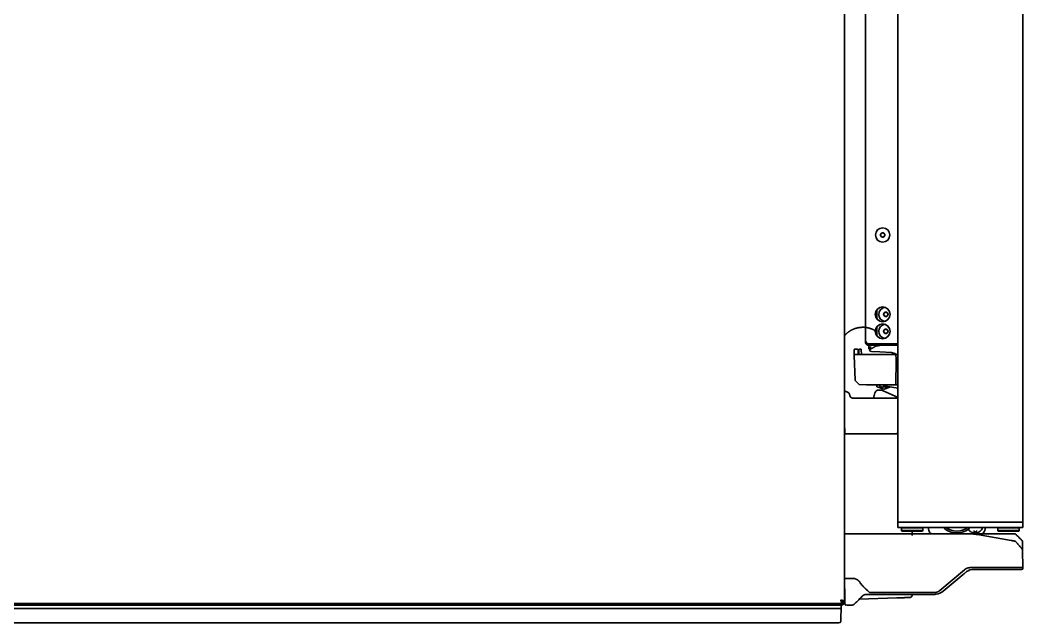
# Model space of a CAD drawing. Header units: inches. Extents: x 786 to 5755, y 618 to 5453.
# Drawn here: x 5124 to 5686, y 2755 to 3093 of the extents above; entities that cross this region are included whole.
import ezdxf

# ---------------------------------------------------------------- set-up
doc = ezdxf.new("R2010")
doc.units = ezdxf.units.IN
doc.layers.add('1', color=7, linetype='Continuous', true_color=0xffffff)
doc.layers.add('4', color=7, linetype='Continuous', true_color=0xffffff)

msp = doc.modelspace()

# ---------------------------------------------------------------- linework, layer by layer
at = {"layer": '1', "color": 7, "linetype": 'Continuous', "lineweight": 35}
for p, q in [((5615.76, 2811.65), (5615.76, 3926.16)), ((5685.76, 2811.65), (5685.76, 3926.16)), ((5585.76, 2767.25), (5585.76, 3912.86)), ((5597.56, 3221.73), (5597.56, 2913.65)), ((5603.97, 2930.78), (5603.97, 2925.53)), ((5603.97, 2921.28), (5603.97, 2916.03)), ((5597.59, 2913.3), (5597.56, 2912.74)), ((5597.78, 2912.73), (5597.56, 2912.74)), ((5599.36, 2911.65), (5599.36, 2910.85)), ((5601.4, 2911.65), (5599.54, 2911.65)), ((5601.65, 2911.65), (5601.4, 2911.65)), ((5601.65, 2911.65), (5615.76, 2911.65)), ((5593.92, 2907.66), (5593.89, 2905.84)), ((5593.93, 2908.1), (5593.92, 2907.66)), ((5595.01, 2908.6), (5594.43, 2908.6)), ((5595.25, 2907.89), (5595.21, 2908.41)), ((5595.41, 2906.06), (5595.25, 2907.89)), ((5595.45, 2905.6), (5595.41, 2906.06)), ((5599.36, 2910.85), (5600.27, 2910.85)), ((5599.47, 2910.85), (5599.47, 2908.85)), ((5599.53, 2909.85), (5600.81, 2909.85)), ((5599.91, 2908.9), (5599.91, 2908.29)), ((5600.27, 2910.85), (5615.76, 2910.85)), ((5600.86, 2907.3), (5605.6, 2907.05)), ((5605.6, 2907.05), (5612.09, 2906.71)), ((5609.39, 2910.85), (5605.64, 2910.65)), ((5593.89, 2905.84), (5593.89, 2905.6)), ((5598.26, 2905.6), (5598.26, 2905.63)), ((5603.26, 2905.63), (5603.26, 2905.6)), ((5614.56, 2905.9), (5615.82, 2905.08)), ((5603.99, 2887.74), (5603.99, 2888.6)), ((5604.15, 2887.5), (5607.3, 2886.35)), ((5608.14, 2888.6), (5608.14, 2888.59)), ((5608.67, 2886.35), (5611.61, 2887.43)), ((5608.78, 2887.82), (5615.82, 2886.83)), ((5615.76, 2811.65), (5615.76, 2808.65)), ((5617.76, 2811.65), (5615.76, 2811.65)), ((5615.76, 2811.65), (5617.76, 2811.65)), ((5683.76, 2811.65), (5617.76, 2811.65)), ((5617.76, 2811.65), (5683.76, 2811.65)), ((5685.76, 2811.65), (5683.76, 2811.65)), ((5683.76, 2811.65), (5685.76, 2811.65)), ((5685.76, 2808.65), (5685.76, 2811.65)), ((5590, 2805.15), (5585.82, 2805.15)), ((5602.39, 2805.15), (5590, 2805.15)), ((5639.24, 2805.15), (5602.39, 2805.15)), ((5615.76, 2808.65), (5617.76, 2808.65)), ((5683.76, 2808.65), (5617.76, 2808.65)), ((5617.76, 2808.4), (5618.01, 2808.65)), ((5617.76, 2806.9), (5617.76, 2808.4)), ((5617.76, 2808.4), (5629.76, 2808.4)), ((5618.01, 2806.65), (5617.76, 2806.9)), ((5617.76, 2806.9), (5623.76, 2806.9)), ((5623.76, 2806.65), (5618.01, 2806.65)), ((5623.76, 2806.9), (5629.76, 2806.9)), ((5629.51, 2806.65), (5623.76, 2806.65)), ((5629.51, 2808.65), (5629.76, 2808.4)), ((5629.76, 2806.9), (5629.51, 2806.65)), ((5629.76, 2808.4), (5629.76, 2806.9)), ((5633.04, 2807.06), (5632.76, 2808.65)), ((5634.15, 2805.15), (5634.14, 2805.72)), ((5648.09, 2805.15), (5639.24, 2805.15)), ((5653.14, 2805.15), (5649.07, 2805.15)), ((5678.56, 2805.15), (5656.28, 2805.15)), ((5656.73, 2806.21), (5656.73, 2806.17)), ((5661.33, 2806.17), (5661.33, 2806.21)), ((5663.03, 2808.25), (5663.03, 2808.05)), ((5663.51, 2805.72), (5663.5, 2805.15)), ((5664.76, 2808.65), (5664.48, 2807.06)), ((5671.76, 2808.4), (5672.01, 2808.65)), ((5671.76, 2806.9), (5671.76, 2808.4)), ((5671.76, 2808.4), (5683.76, 2808.4)), ((5672.01, 2806.65), (5671.76, 2806.9)), ((5671.76, 2806.9), (5677.76, 2806.9)), ((5677.76, 2806.65), (5672.01, 2806.65)), ((5677.76, 2806.9), (5683.76, 2806.9)), ((5683.51, 2806.65), (5677.76, 2806.65)), ((5683.51, 2808.65), (5683.76, 2808.4)), ((5683.76, 2806.9), (5683.51, 2806.65)), ((5683.76, 2808.65), (5685.76, 2808.65)), ((5683.76, 2808.4), (5683.76, 2806.9)), ((5679.26, 2801.37), (5660.41, 2804.69)), ((5685.65, 2795.89), (5685.57, 2800.74)), ((5685.82, 2786.15), (5685.65, 2795.89)), ((5653.07, 2784.98), (5639.17, 2773.32)), ((5641.2, 2773.02), (5652.32, 2782.35)), ((5678.83, 2786.15), (5656.28, 2786.15)), ((5658.2, 2785.15), (5685.07, 2785.15)), ((5685.82, 2786.15), (5678.83, 2786.15)), ((5685.82, 2785.88), (5685.82, 2786.15)), ((5586.05, 2780.15), (5585.82, 2780.15)), ((5587.43, 2780.15), (5586.05, 2780.15)), ((5590.32, 2780.15), (5587.43, 2780.15)), ((5594.86, 2777.29), (5594.65, 2777.65)), ((5585.82, 2772.28), (5585.84, 2772.28)), ((5585.83, 2772.27), (5585.96, 2772.31)), ((5585.93, 2773.97), (5586.07, 2765.88)), ((5635.96, 2772.15), (5600.71, 2772.15)), ((5600.71, 2771.15), (5636.06, 2771.15)), ((5635.09, 2771.15), (5635.16, 2771.15)), ((4604.64, 2766), (5584.53, 2766)), ((5584.02, 2765.15), (5584.02, 2765.95)), ((5584.82, 2767.15), (5584.14, 2767.15)), ((5585.02, 2766.75), (5584.68, 2766.75)), ((5584.68, 2766.75), (5584.84, 2766.75)), ((5584.68, 2765.95), (5584.84, 2765.95)), ((5585.02, 2766.75), (5584.84, 2766.75)), ((5584.84, 2765.95), (5585.02, 2765.95)), ((5585.02, 2766.93), (5585.02, 2767.09)), ((5585.02, 2766.93), (5585.02, 2766.75)), ((5585.02, 2765.95), (5585.02, 2766.75)), ((5585.02, 2766.75), (5585.82, 2766.75)), ((5585.83, 2769.87), (5585.82, 2769.87)), ((5585.82, 2766.93), (5585.82, 2767.09)), ((5585.82, 2766.75), (5585.82, 2766.93)), ((5586.01, 2769.54), (5585.95, 2769.5)), ((5595.81, 2770.13), (5595.95, 2770.27)), ((4604.34, 2765.2), (5584.02, 2765.2)), ((4696.04, 2763.3), (5583.96, 2763.3)), ((5580.02, 2765.15), (5494.02, 2765.15)), ((5584.02, 2765.15), (5580.02, 2765.15)), ((5580.02, 2765.15), (5584.02, 2765.15)), ((5583.71, 2756.11), (5584.02, 2765.15)), ((5587.84, 2765.15), (5589.58, 2765.15)), ((5494.34, 2755.15), (4696.04, 2755.14)), ((5494.34, 2755.15), (5580.02, 2755.15)), ((5580.02, 2755.15), (5582.71, 2755.15))]:
    msp.add_line(p, q, dxfattribs=at)
for centre, radius in [((5607.19, 2972.65), 4), ((5607.19, 2972.65), 1.25), ((5607.19, 2972.65), 1.15), ((5607.19, 2928.15), 4.15), ((5608.97, 2928.15), 1.25), ((5608.97, 2928.15), 1.15), ((5607.19, 2918.65), 4.15), ((5608.97, 2918.65), 1.25), ((5608.97, 2918.65), 1.15)]:
    msp.add_circle(centre, radius, dxfattribs=at)
for centre, radius, start, end in [((5608.97, 2928.15), 4, 97.74, 262.2544), ((5608.97, 2918.65), 4, 97.74, 262.2544), ((5594.43, 2908.1), 0.5, 90, 179), ((5595.01, 2908.4), 0.2, 5, 90), ((5600.91, 2908.29), 1, 180, 267), ((5605.17, 2910.65), 0.2, 90, 185.2159), ((5611.83, 2901.71), 5, 56.8462, 87), ((5607.99, 2890.7), 3.74, 213.5346, 230.6209), ((5608.89, 2888.57), 0.75, 178, 262), ((5635.01, 2807.41), 2, 190, 222.8958), ((5632.08, 2804.69), 2, 1, 42.8958), ((5648.76, 2816.65), 11, 226.6582, 270), ((5648.76, 2816.65), 10, 233.1281, 270), ((5648.76, 2816.65), 11, 270, 313.3463), ((5648.76, 2816.65), 10, 270, 306.8719), ((5659.22, 2810.27), 4.8, 212.2618, 238.4163), ((5659.03, 2809.95), 3.78, 262.3959, 269.9965), ((5659.03, 2809.95), 3.78, 270.0035, 277.6041), ((5658.83, 2810.27), 4.8, 301.5814, 329.6988), ((5662.63, 2808.25), 0.4, 0, 90), ((5662.63, 2808.05), 0.4, 329.6988, 0), ((5665.44, 2804.69), 2, 137.1042, 179), ((5662.51, 2807.41), 2, 317.1042, 350), ((5658.2, 2778.15), 7, 90, 124.4719), ((5685.07, 2785.9), 0.75, 270, 359), ((5584.44, 2773.8), 1.5, 1, 22.1255), ((5636.06, 2779.15), 8, 278.1266, 310), ((5584.02, 2767.75), 0.25, 90, 180), ((5582.47, 2769.15), 2, 312.1755, 324.0342), ((5584.02, 2766.95), 1.8, 270, 353.6845), ((5586.82, 2765.9), 0.75, 181, 270), ((5589.58, 2768.15), 3, 270, 309.6918), ((5582.71, 2756.15), 1, 270, 358)]:
    msp.add_arc(centre, radius, start, end, dxfattribs=at)
at = {"layer": '1', "color": 7, "linetype": 'Continuous', "lineweight": 35, "extrusion": (0, 0, -1)}
for centre, major_axis, ratio, start_param, end_param in [((5599.54, 2913.65), (0, 2), 0.990268, 3.141593, 4.712389), ((5607.98, 2890.72), (-3.62, -0.87), 0.997235, 5.247399, 5.62012), ((5607.73, 2890.75), (-0.81, -3.6), 0.902278, 6.178468, 6.295334), ((5607.43, 2890.75), (-0.38, -3.67), 0.420739, 6.027806, 6.144672), ((5607.99, 2888.23), (0, -2), 0.999828, 5.934175, 6.632196), ((5607.69, 2890.72), (-0.27, -3.72), 0.017407, 5.611261, 5.983982), ((5608.28, 2890.72), (-0.27, 3.72), 0.017407, 3.440796, 3.813517), ((5608.54, 2890.75), (-0.38, 3.67), 0.420739, 3.280106, 3.396972), ((5608.25, 2890.75), (-0.81, 3.6), 0.902278, 3.129444, 3.24631), ((5607.99, 2890.72), (-3.62, 0.87), 0.997235, 3.879272, 4.177379), ((5598.07, 2768.15), (2.13, 2.11), 0.999844, 4.708305, 4.71975)]:
    msp.add_ellipse(centre, major_axis=major_axis, ratio=ratio, start_param=start_param, end_param=end_param, dxfattribs=at)
at = {"layer": '1', "color": 7, "linetype": 'Continuous', "lineweight": 35}
msp.add_rational_spline([(5603.05, 2919), (5601.76, 2919.75), (5600.41, 2920.31), (5599.02, 2920.67), (5597.57, 2920.82), (5594.24, 2921.18), (5590.97, 2920.47), (5588.14, 2918.79), (5585.98, 2916.42), (5585.94, 2916.38), (5585.89, 2916.34), (5585.84, 2916.31), (5585.78, 2916.28)], [1, 1, 1, 1, 1, 0.965343877151, 0.968694302166, 1.01005127505, 1.08941479579, 1.07286731984, 1.06368160608, 1.06185765452, 1.06739546515], degree=4, knots=[-0.441978, -0.441978, -0.441978, -0.441978, -0.441978, 0, 0, 0, 0, 0.982252, 0.982252, 0.982252, 0.982252, 1, 1, 1, 1, 1], dxfattribs=at)
for points, degree in [([(5597.56, 2912.74), (5597.56, 2912.67), (5597.56, 2912.61), (5597.57, 2912.54)], 3), ([(5600.23, 2908.56), (5603.69, 2910.48)], 1), ([(5649.07, 2805.15), (5648.58, 2805.15), (5648.09, 2805.15)], 2), ([(5655.2, 2805.15), (5654.51, 2805.15), (5653.82, 2805.15), (5653.14, 2805.15)], 3), ([(5656.28, 2805.15), (5655.93, 2805.15), (5655.57, 2805.15), (5655.22, 2805.15)], 3), ([(5658.03, 2805.65), (5657.97, 2805.67), (5657.86, 2805.7), (5657.7, 2805.75), (5657.54, 2805.8), (5657.39, 2805.87), (5657.24, 2805.93), (5657.08, 2806.01), (5656.91, 2806.09), (5656.79, 2806.17), (5656.73, 2806.21)], 3), ([(5658.59, 2806.65), (5658.57, 2806.65), (5658.52, 2806.64), (5658.45, 2806.64), (5658.38, 2806.63), (5658.31, 2806.63), (5658.23, 2806.64), (5658.16, 2806.64), (5658.11, 2806.65), (5658.09, 2806.65)], 3), ([(5659.53, 2805.65), (5659.53, 2805.67), (5659.53, 2805.7), (5659.53, 2805.75), (5659.53, 2805.8), (5659.53, 2805.87), (5659.53, 2805.93), (5659.53, 2806.01), (5659.53, 2806.09), (5659.53, 2806.17), (5659.53, 2806.21)], 3), ([(5660.09, 2806.65), (5660.06, 2806.65), (5660.01, 2806.64), (5659.94, 2806.64), (5659.87, 2806.63), (5659.8, 2806.63), (5659.73, 2806.64), (5659.66, 2806.64), (5659.61, 2806.65), (5659.59, 2806.65)], 3), ([(5685.27, 2801.43), (5681.79, 2804.86)], 1), ([(5681.87, 2800.67), (5685.42, 2796.53)], 1), ([(5594.89, 2777.23), (5594.88, 2777.25), (5594.87, 2777.27), (5594.86, 2777.29)], 3), ([(5585.82, 2771.57), (5585.97, 2771.58)], 1), ([(5598.07, 2771.15), (5598.22, 2771.15), (5598.52, 2771.15), (5598.99, 2771.15), (5599.46, 2771.15), (5599.77, 2771.15), (5599.93, 2771.15)], 3), ([(5599.93, 2771.15), (5600.19, 2771.15), (5600.45, 2771.15), (5600.71, 2771.15)], 3), ([(5583.77, 2767.75), (5583.77, 2767.72), (5583.78, 2767.69), (5583.8, 2767.66)], 3), ([(5584.68, 2765.95), (5584.68, 2766.75)], 1), ([(5585.82, 2767.09), (5585.02, 2767.09)], 1), ([(5591.5, 2765.84), (5591.57, 2765.9), (5591.64, 2765.96), (5591.7, 2766.02)], 3)]:
    msp.add_open_spline(points, degree=degree, dxfattribs=at)
for points, knots in [([(5597.57, 2912.54), (5597.57, 2912.44), (5597.59, 2912.34), (5597.63, 2912.13), (5597.67, 2912.03), (5597.72, 2911.91), (5597.73, 2911.88), (5597.76, 2911.83), (5597.8, 2911.76), (5597.84, 2911.69), (5597.93, 2911.55), (5598, 2911.46), (5598.1, 2911.36), (5598.13, 2911.34), (5598.17, 2911.3), (5598.23, 2911.25), (5598.3, 2911.19), (5598.45, 2911.1), (5598.55, 2911.04), (5598.69, 2910.98), (5598.72, 2910.97), (5598.77, 2910.95), (5598.8, 2910.94), (5598.89, 2910.91), (5599, 2910.88), (5599.12, 2910.87), (5599.21, 2910.86), (5599.24, 2910.85), (5599.3, 2910.85), (5599.33, 2910.85), (5599.36, 2910.85)], [0, 0, 0, 0, 0.125, 0.125, 0.25, 0.25, 0.28125, 0.28125, 0.3125, 0.375, 0.375, 0.5, 0.5, 0.53125, 0.53125, 0.5625, 0.625, 0.625, 0.75, 0.75, 0.78125, 0.78125, 0.8125, 0.8125, 0.875, 0.9375, 0.9375, 0.96875, 0.96875, 1, 1, 1, 1]), ([(5599.36, 2911.65), (5599.29, 2911.65), (5599.21, 2911.66), (5599.12, 2911.68), (5599.11, 2911.68), (5599.07, 2911.69), (5599.05, 2911.7), (5599, 2911.72), (5598.97, 2911.73), (5598.93, 2911.75), (5598.91, 2911.76), (5598.9, 2911.76)], [0, 0, 0, 0, 0.453001, 0.453001, 0.566251, 0.566251, 0.679502, 0.679502, 0.906002, 0.906002, 1, 1, 1, 1]), ([(5600.3, 2909.56), (5600.24, 2909.53), (5600.18, 2909.49), (5600.09, 2909.39), (5600.05, 2909.34), (5599.98, 2909.23), (5599.95, 2909.16), (5599.92, 2909.04), (5599.91, 2908.97), (5599.91, 2908.9)], [0, 0, 0, 0, 0.25, 0.25, 0.5, 0.5, 0.75, 0.75, 1, 1, 1, 1]), ([(5604.01, 2910.57), (5603.96, 2910.57), (5603.9, 2910.56), (5603.79, 2910.52), (5603.74, 2910.5), (5603.69, 2910.48)], [0, 0, 0, 0, 0.5, 0.5, 1, 1, 1, 1]), ([(5605.64, 2910.65), (5605.62, 2910.65), (5605.59, 2910.65), (5605.53, 2910.65), (5605.51, 2910.65), (5605.45, 2910.64), (5605.42, 2910.64), (5605.37, 2910.64), (5605.34, 2910.64), (5605.29, 2910.64), (5605.26, 2910.63), (5605.21, 2910.63), (5605.18, 2910.63), (5605.13, 2910.63), (5605.11, 2910.63), (5605.06, 2910.62), (5605.03, 2910.62), (5604.98, 2910.62), (5604.96, 2910.62), (5604.91, 2910.62), (5604.89, 2910.61), (5604.84, 2910.61), (5604.81, 2910.61), (5604.77, 2910.61), (5604.75, 2910.61), (5604.68, 2910.6), (5604.64, 2910.6), (5604.56, 2910.6), (5604.52, 2910.6), (5604.46, 2910.59), (5604.44, 2910.59), (5604.41, 2910.59), (5604.39, 2910.59), (5604.34, 2910.59), (5604.31, 2910.58), (5604.25, 2910.58), (5604.22, 2910.58), (5604.18, 2910.58), (5604.15, 2910.58), (5604.12, 2910.57), (5604.11, 2910.57), (5604.1, 2910.57), (5604.09, 2910.57), (5604.06, 2910.57), (5604.05, 2910.57), (5604.04, 2910.57), (5604.03, 2910.57), (5604.03, 2910.57), (5604.02, 2910.57), (5604.02, 2910.57), (5604.01, 2910.57), (5604.01, 2910.57), (5604.01, 2910.57), (5604.01, 2910.57)], [0, 0, 0, 0, 0.031362, 0.031362, 0.062725, 0.062725, 0.094087, 0.094087, 0.125449, 0.125449, 0.156812, 0.156812, 0.188174, 0.188174, 0.219536, 0.219536, 0.250899, 0.250899, 0.282261, 0.282261, 0.313623, 0.313623, 0.344986, 0.344986, 0.376348, 0.376348, 0.439073, 0.439073, 0.501797, 0.501797, 0.53316, 0.53316, 0.564522, 0.564522, 0.627247, 0.627247, 0.689971, 0.689971, 0.752696, 0.752696, 0.784058, 0.784058, 0.815421, 0.815421, 0.878145, 0.878145, 0.909508, 0.909508, 0.94087, 0.94087, 0.972232, 0.972232, 1, 1, 1, 1]), ([(5605.63, 2910.57), (5605.63, 2910.6), (5605.63, 2910.62), (5605.64, 2910.65), (5605.64, 2910.65), (5605.64, 2910.65)], [0, 0, 0, 0, 0.5, 0.5, 1, 1, 1, 1]), ([(5603.99, 2887.74), (5603.99, 2887.73), (5603.99, 2887.72), (5603.99, 2887.71), (5603.99, 2887.7), (5603.99, 2887.69), (5603.99, 2887.67), (5604, 2887.65), (5604.01, 2887.64), (5604.02, 2887.61), (5604.03, 2887.6), (5604.04, 2887.58), (5604.05, 2887.57), (5604.07, 2887.55), (5604.07, 2887.55), (5604.08, 2887.54), (5604.11, 2887.52), (5604.13, 2887.51), (5604.15, 2887.5)], [0, 0, 0, 0, 0.0625, 0.0625, 0.125, 0.125, 0.25, 0.25, 0.375, 0.375, 0.5, 0.5, 0.625, 0.6875, 0.6875, 0.75, 0.75, 1, 1, 1, 1]), ([(5608.45, 2887.8), (5608.42, 2887.8), (5608.38, 2887.8), (5608.3, 2887.8), (5608.22, 2887.8), (5608.14, 2887.8), (5608.07, 2887.8), (5608.03, 2887.8), (5607.91, 2887.8), (5607.83, 2887.8), (5607.71, 2887.8), (5607.67, 2887.8), (5607.6, 2887.8), (5607.56, 2887.8), (5607.52, 2887.8)], [0, 0, 0, 0, 0.125, 0.125, 0.25, 0.375, 0.375, 0.5, 0.5, 0.75, 0.75, 0.875, 0.875, 1, 1, 1, 1]), ([(5660.41, 2804.69), (5660, 2804.76), (5659.59, 2804.83), (5658.98, 2804.91), (5658.77, 2804.93), (5658.36, 2804.98), (5658.15, 2805), (5657.53, 2805.06), (5657.12, 2805.09), (5656.29, 2805.13), (5655.88, 2805.14), (5655.46, 2805.14)], [0, 0, 0, 0, 0.25, 0.25, 0.375, 0.375, 0.5, 0.5, 0.75, 0.75, 1, 1, 1, 1]), ([(5658.53, 2806.21), (5658.53, 2806.08), (5658.53, 2805.97), (5658.53, 2805.83), (5658.53, 2805.79), (5658.53, 2805.72), (5658.53, 2805.68), (5658.53, 2805.65)], [0, 0, 0, 0, 0.5, 0.5, 0.75, 0.75, 1, 1, 1, 1]), ([(5661.33, 2806.21), (5661.12, 2806.08), (5660.91, 2805.97), (5660.59, 2805.83), (5660.48, 2805.79), (5660.25, 2805.72), (5660.14, 2805.68), (5660.03, 2805.65)], [0, 0, 0, 0, 0.5, 0.5, 0.75, 0.75, 1, 1, 1, 1]), ([(5681.08, 2805.15), (5681.08, 2805.15), (5681.08, 2805.15), (5681.06, 2805.15), (5681.06, 2805.15), (5681.04, 2805.15), (5681.04, 2805.15), (5681.02, 2805.15), (5681.01, 2805.15), (5680.99, 2805.15), (5680.98, 2805.15), (5680.95, 2805.15), (5680.94, 2805.15), (5680.91, 2805.15), (5680.9, 2805.15), (5680.85, 2805.15), (5680.81, 2805.15), (5680.73, 2805.15), (5680.69, 2805.15), (5680.6, 2805.15), (5680.55, 2805.15), (5680.49, 2805.15), (5680.47, 2805.15), (5680.45, 2805.15), (5680.4, 2805.15), (5680.36, 2805.15), (5680.28, 2805.15), (5680.21, 2805.15), (5680.09, 2805.15), (5680.02, 2805.15), (5679.92, 2805.15), (5679.89, 2805.15), (5679.83, 2805.15), (5679.82, 2805.15), (5679.78, 2805.15), (5679.76, 2805.15), (5679.67, 2805.15), (5679.6, 2805.15), (5679.45, 2805.15), (5679.37, 2805.15), (5679.22, 2805.15), (5679.14, 2805.15), (5679.02, 2805.15), (5678.97, 2805.15), (5678.89, 2805.15), (5678.85, 2805.15), (5678.77, 2805.15), (5678.73, 2805.15), (5678.67, 2805.15), (5678.65, 2805.15), (5678.61, 2805.15), (5678.58, 2805.15), (5678.56, 2805.15)], [0, 0, 0, 0, 0.0625, 0.0625, 0.09375, 0.09375, 0.125, 0.125, 0.15625, 0.15625, 0.1875, 0.1875, 0.21875, 0.21875, 0.25, 0.25, 0.3125, 0.3125, 0.375, 0.375, 0.4375, 0.4375, 0.453125, 0.453125, 0.46875, 0.5, 0.5, 0.5625, 0.5625, 0.625, 0.625, 0.65625, 0.65625, 0.671875, 0.671875, 0.6875, 0.6875, 0.75, 0.75, 0.8125, 0.8125, 0.875, 0.875, 0.90625, 0.90625, 0.9375, 0.9375, 0.96875, 0.96875, 0.984375, 0.984375, 1, 1, 1, 1]), ([(5681.08, 2805.15), (5681.15, 2805.15), (5681.21, 2805.14), (5681.34, 2805.11), (5681.4, 2805.1), (5681.52, 2805.05), (5681.58, 2805.02), (5681.69, 2804.94), (5681.74, 2804.9), (5681.79, 2804.86)], [0, 0, 0, 0, 0.25, 0.25, 0.5, 0.5, 0.75, 0.75, 1, 1, 1, 1]), ([(5681.29, 2801.01), (5681.28, 2801.01), (5681.28, 2801.01), (5681.27, 2801.01), (5681.26, 2801.01), (5681.25, 2801.01), (5681.24, 2801.02), (5681.22, 2801.02), (5681.21, 2801.02), (5681.17, 2801.03), (5681.15, 2801.03), (5681.12, 2801.04), (5681.11, 2801.04), (5681.1, 2801.04), (5681.09, 2801.04), (5681.07, 2801.05), (5681.06, 2801.05), (5681.01, 2801.06), (5680.98, 2801.06), (5680.87, 2801.08), (5680.78, 2801.1), (5680.68, 2801.12), (5680.65, 2801.12), (5680.64, 2801.12), (5680.61, 2801.13), (5680.58, 2801.13), (5680.51, 2801.15), (5680.45, 2801.16), (5680.35, 2801.17), (5680.29, 2801.18), (5680.18, 2801.2), (5680.12, 2801.21), (5680.03, 2801.23), (5679.99, 2801.24), (5679.93, 2801.25), (5679.9, 2801.25), (5679.8, 2801.27), (5679.67, 2801.29), (5679.54, 2801.32), (5679.4, 2801.34), (5679.33, 2801.35), (5679.26, 2801.37)], [0, 0, 0, 0, 0.0625, 0.0625, 0.09375, 0.09375, 0.125, 0.125, 0.1875, 0.1875, 0.25, 0.25, 0.265625, 0.265625, 0.28125, 0.28125, 0.3125, 0.3125, 0.375, 0.375, 0.5, 0.515625, 0.515625, 0.53125, 0.53125, 0.5625, 0.5625, 0.625, 0.625, 0.6875, 0.6875, 0.75, 0.75, 0.78125, 0.78125, 0.8125, 0.8125, 0.875, 0.9375, 0.9375, 1, 1, 1, 1]), ([(5681.87, 2800.67), (5681.84, 2800.72), (5681.79, 2800.76), (5681.71, 2800.83), (5681.66, 2800.86), (5681.56, 2800.92), (5681.51, 2800.94), (5681.4, 2800.98), (5681.34, 2801), (5681.29, 2801.01)], [0, 0, 0, 0, 0.25, 0.25, 0.5, 0.5, 0.75, 0.75, 1, 1, 1, 1]), ([(5685.27, 2801.43), (5685.32, 2801.39), (5685.36, 2801.34), (5685.43, 2801.23), (5685.46, 2801.17), (5685.51, 2801.05), (5685.53, 2800.99), (5685.56, 2800.87), (5685.57, 2800.8), (5685.57, 2800.74)], [0, 0, 0, 0, 0.25, 0.25, 0.5, 0.5, 0.75, 0.75, 1, 1, 1, 1]), ([(5685.65, 2795.89), (5685.65, 2795.95), (5685.65, 2796.01), (5685.63, 2796.12), (5685.61, 2796.18), (5685.57, 2796.28), (5685.54, 2796.34), (5685.49, 2796.43), (5685.45, 2796.48), (5685.42, 2796.53)], [0, 0, 0, 0, 0.25, 0.25, 0.5, 0.5, 0.75, 0.75, 1, 1, 1, 1]), ([(5652.32, 2782.35), (5652.55, 2782.54), (5652.78, 2782.74), (5653.24, 2783.12), (5653.47, 2783.32), (5653.7, 2783.51)], [0, 0, 0, 0, 0.5, 0.5, 1, 1, 1, 1]), ([(5656.28, 2786.15), (5656.26, 2786.15), (5656.22, 2786.15), (5656.15, 2786.14), (5656.07, 2786.14), (5655.98, 2786.14), (5655.89, 2786.13), (5655.78, 2786.12), (5655.67, 2786.11), (5655.54, 2786.09), (5655.37, 2786.06), (5655.17, 2786.02), (5654.95, 2785.97), (5654.75, 2785.91), (5654.57, 2785.84), (5654.38, 2785.77), (5654.19, 2785.69), (5653.99, 2785.59), (5653.82, 2785.5), (5653.69, 2785.42), (5653.6, 2785.37), (5653.52, 2785.31), (5653.44, 2785.26), (5653.37, 2785.21), (5653.31, 2785.17), (5653.26, 2785.13), (5653.21, 2785.09), (5653.16, 2785.05), (5653.13, 2785.02), (5653.09, 2785), (5653.08, 2784.98), (5653.07, 2784.98)], [0, 0, 0, 0, 0.017064, 0.036815, 0.059249, 0.084363, 0.112153, 0.142614, 0.175746, 0.211544, 0.250008, 0.322378, 0.388152, 0.447354, 0.499999, 0.556663, 0.617207, 0.681642, 0.74999, 0.781923, 0.811844, 0.839751, 0.865643, 0.889519, 0.911376, 0.931211, 0.949024, 0.964812, 0.978571, 0.990302, 1, 1, 1, 1]), ([(5653.7, 2783.51), (5653.79, 2783.58), (5653.88, 2783.65), (5654.05, 2783.79), (5654.15, 2783.85), (5654.24, 2783.92)], [0, 0, 0, 0, 0.5, 0.5, 1, 1, 1, 1]), ([(5594.65, 2777.65), (5594.64, 2777.66), (5594.63, 2777.68), (5594.6, 2777.73), (5594.56, 2777.8), (5594.51, 2777.87), (5594.45, 2777.97), (5594.37, 2778.08), (5594.28, 2778.2), (5594.18, 2778.32), (5594.07, 2778.45), (5593.96, 2778.57), (5593.82, 2778.71), (5593.63, 2778.9), (5593.36, 2779.12), (5593.08, 2779.32), (5592.83, 2779.47), (5592.56, 2779.62), (5592.25, 2779.76), (5591.92, 2779.89), (5591.67, 2779.96), (5591.47, 2780.01), (5591.32, 2780.05), (5591.15, 2780.08), (5591.01, 2780.1), (5590.89, 2780.11), (5590.81, 2780.12), (5590.74, 2780.13), (5590.67, 2780.13), (5590.6, 2780.14), (5590.54, 2780.14), (5590.49, 2780.14), (5590.44, 2780.14), (5590.39, 2780.14), (5590.36, 2780.15), (5590.33, 2780.15), (5590.32, 2780.15)], [0, 0, 0, 0, 0.0061, 0.01531, 0.027667, 0.04322, 0.062032, 0.084179, 0.109751, 0.139649, 0.168791, 0.197137, 0.224648, 0.276341, 0.344632, 0.418422, 0.469345, 0.515612, 0.598152, 0.668476, 0.730211, 0.758888, 0.790823, 0.826032, 0.864529, 0.882031, 0.898505, 0.913948, 0.928354, 0.941722, 0.954048, 0.96533, 0.975568, 0.984759, 0.992903, 1, 1, 1, 1]), ([(5594.89, 2777.23), (5595.05, 2777.01), (5595.21, 2776.8), (5595.55, 2776.38), (5595.72, 2776.18), (5596.09, 2775.77), (5596.29, 2775.58), (5596.69, 2775.18), (5596.89, 2774.98), (5597.21, 2774.68), (5597.32, 2774.58), (5597.48, 2774.43), (5597.53, 2774.38), (5597.64, 2774.28), (5597.7, 2774.23), (5597.97, 2773.98), (5598.19, 2773.78), (5598.63, 2773.37), (5598.85, 2773.17), (5599.29, 2772.75), (5599.51, 2772.54), (5599.73, 2772.33)], [0, 0, 0, 0, 0.125, 0.125, 0.25, 0.25, 0.375, 0.375, 0.5, 0.5, 0.5625, 0.5625, 0.59375, 0.59375, 0.625, 0.625, 0.75, 0.75, 0.875, 0.875, 1, 1, 1, 1]), ([(5595.97, 2770.29), (5596, 2770.32), (5596.03, 2770.35), (5596.1, 2770.41), (5596.13, 2770.44), (5596.23, 2770.52), (5596.31, 2770.58), (5596.45, 2770.68), (5596.53, 2770.72), (5596.69, 2770.81), (5596.78, 2770.86), (5596.91, 2770.91), (5596.95, 2770.93), (5597.02, 2770.96), (5597.04, 2770.97), (5597.09, 2770.98), (5597.11, 2770.99), (5597.23, 2771.03), (5597.33, 2771.06), (5597.53, 2771.1), (5597.63, 2771.12), (5597.85, 2771.14), (5597.95, 2771.15), (5598.07, 2771.15)], [0, 0, 0, 0, 0.0625, 0.0625, 0.125, 0.125, 0.25, 0.25, 0.375, 0.375, 0.5, 0.5, 0.5625, 0.5625, 0.59375, 0.59375, 0.625, 0.625, 0.75, 0.75, 0.875, 0.875, 1, 1, 1, 1]), ([(5597.1, 2770.95), (5597.15, 2770.96), (5597.19, 2770.97), (5597.29, 2771), (5597.34, 2771.01), (5597.48, 2771.05), (5597.58, 2771.07), (5597.79, 2771.11), (5597.9, 2771.12), (5598.12, 2771.14), (5598.23, 2771.15), (5598.35, 2771.15)], [0, 0, 0, 0, 0.125, 0.125, 0.25, 0.25, 0.5, 0.5, 0.75, 0.75, 1, 1, 1, 1]), ([(5599.93, 2772.21), (5599.92, 2772.21), (5599.91, 2772.21), (5599.89, 2772.22), (5599.88, 2772.22), (5599.85, 2772.23), (5599.84, 2772.24), (5599.81, 2772.26), (5599.8, 2772.26), (5599.79, 2772.27), (5599.78, 2772.28), (5599.75, 2772.3), (5599.74, 2772.31), (5599.73, 2772.33)], [0, 0, 0, 0, 0.125, 0.125, 0.25, 0.25, 0.5, 0.5, 0.625, 0.625, 0.75, 0.75, 1, 1, 1, 1]), ([(5599.93, 2772.21), (5599.94, 2772.21), (5599.96, 2772.2), (5600, 2772.2), (5600.03, 2772.19), (5600.07, 2772.19), (5600.1, 2772.18), (5600.13, 2772.18), (5600.16, 2772.18), (5600.2, 2772.17), (5600.23, 2772.17), (5600.26, 2772.17), (5600.29, 2772.16), (5600.32, 2772.16), (5600.34, 2772.16), (5600.37, 2772.16), (5600.4, 2772.16), (5600.43, 2772.15), (5600.45, 2772.15), (5600.48, 2772.15), (5600.5, 2772.15), (5600.52, 2772.15), (5600.55, 2772.15), (5600.57, 2772.15), (5600.59, 2772.15), (5600.61, 2772.15), (5600.63, 2772.15), (5600.66, 2772.15), (5600.67, 2772.15), (5600.69, 2772.15), (5600.71, 2772.15), (5600.71, 2772.15)], [0, 0, 0, 0, 0.045822, 0.090837, 0.135046, 0.178447, 0.221042, 0.262828, 0.303807, 0.343977, 0.383338, 0.42189, 0.459633, 0.496565, 0.532688, 0.567999, 0.602498, 0.636186, 0.669061, 0.701124, 0.732373, 0.762807, 0.792428, 0.821233, 0.849223, 0.876396, 0.902752, 0.928292, 0.953013, 0.976916, 1, 1, 1, 1]), ([(5639.17, 2773.32), (5639.16, 2773.3), (5639.13, 2773.28), (5639.07, 2773.23), (5639, 2773.18), (5638.92, 2773.12), (5638.83, 2773.05), (5638.72, 2772.98), (5638.59, 2772.9), (5638.44, 2772.8), (5638.25, 2772.7), (5638.05, 2772.6), (5637.86, 2772.52), (5637.67, 2772.45), (5637.49, 2772.38), (5637.29, 2772.32), (5637.07, 2772.27), (5636.88, 2772.23), (5636.75, 2772.21), (5636.67, 2772.2), (5636.59, 2772.19), (5636.52, 2772.18), (5636.45, 2772.17), (5636.39, 2772.16), (5636.33, 2772.16), (5636.27, 2772.16), (5636.22, 2772.15), (5636.16, 2772.15), (5636.12, 2772.15), (5636.07, 2772.15), (5636.03, 2772.15), (5635.99, 2772.15), (5635.97, 2772.15), (5635.96, 2772.15)], [0, 0, 0, 0, 0.015307, 0.035184, 0.059623, 0.088618, 0.12216, 0.160242, 0.20286, 0.250007, 0.318362, 0.382801, 0.443341, 0.499998, 0.55265, 0.611855, 0.677626, 0.749989, 0.773387, 0.795826, 0.817305, 0.837824, 0.857382, 0.87598, 0.893616, 0.91029, 0.926001, 0.940748, 0.954531, 0.967348, 0.9792, 0.990084, 1, 1, 1, 1]), ([(5636.06, 2771.15), (5636.15, 2771.15), (5636.25, 2771.15), (5636.43, 2771.15), (5636.53, 2771.16), (5636.81, 2771.18), (5637, 2771.2), (5637.19, 2771.23)], [0, 0, 0, 0, 0.25, 0.25, 0.5, 0.5, 1, 1, 1, 1]), ([(5583.77, 2767.75), (5583.78, 2767.73), (5583.78, 2767.71), (5583.78, 2767.67), (5583.79, 2767.63), (5583.79, 2767.61), (5583.8, 2767.6)], [0, 0, 0, 0, 0.253656, 0.505818, 0.755049, 1, 1, 1, 1]), ([(5583.8, 2767.66), (5583.87, 2767.54), (5583.95, 2767.42), (5584.09, 2767.19), (5584.17, 2767.09), (5584.31, 2766.93), (5584.39, 2766.86), (5584.54, 2766.77), (5584.61, 2766.75), (5584.68, 2766.75)], [0, 0, 0, 0, 0.25, 0.25, 0.5, 0.5, 0.75, 0.75, 1, 1, 1, 1]), ([(5583.8, 2767.6), (5583.84, 2767.49), (5583.87, 2767.37), (5583.95, 2767.16), (5583.98, 2767.05), (5584.06, 2766.85), (5584.09, 2766.76), (5584.17, 2766.58), (5584.2, 2766.5), (5584.28, 2766.35), (5584.31, 2766.28), (5584.39, 2766.16), (5584.43, 2766.11), (5584.5, 2766.03), (5584.54, 2766), (5584.61, 2765.96), (5584.65, 2765.95), (5584.68, 2765.95)], [0, 0, 0, 0, 0.125, 0.125, 0.25, 0.25, 0.375, 0.375, 0.5, 0.5, 0.625, 0.625, 0.75, 0.75, 0.875, 0.875, 1, 1, 1, 1]), ([(5584.17, 2767.97), (5584.16, 2767.98), (5584.14, 2767.98), (5584.1, 2767.99), (5584.06, 2767.99), (5584.04, 2768), (5584.02, 2768)], [0, 0, 0, 0, 0.244951, 0.494182, 0.746344, 1, 1, 1, 1]), ([(5585.02, 2767.09), (5585.02, 2767.16), (5585, 2767.23), (5584.91, 2767.38), (5584.84, 2767.46), (5584.68, 2767.6), (5584.58, 2767.68), (5584.35, 2767.82), (5584.23, 2767.9), (5584.11, 2767.97)], [0, 0, 0, 0, 0.25, 0.25, 0.5, 0.5, 0.75, 0.75, 1, 1, 1, 1]), ([(5585.82, 2767.09), (5585.82, 2767.12), (5585.81, 2767.16), (5585.77, 2767.23), (5585.74, 2767.27), (5585.66, 2767.34), (5585.61, 2767.38), (5585.49, 2767.46), (5585.42, 2767.49), (5585.27, 2767.57), (5585.19, 2767.6), (5585.01, 2767.68), (5584.92, 2767.71), (5584.72, 2767.79), (5584.61, 2767.82), (5584.4, 2767.9), (5584.28, 2767.94), (5584.17, 2767.97)], [0, 0, 0, 0, 0.125, 0.125, 0.25, 0.25, 0.375, 0.375, 0.5, 0.5, 0.625, 0.625, 0.75, 0.75, 0.875, 0.875, 1, 1, 1, 1]), ([(5586, 2770.01), (5585.98, 2769.97), (5585.97, 2769.94), (5585.94, 2769.91), (5585.94, 2769.91), (5585.93, 2769.9), (5585.92, 2769.89), (5585.9, 2769.88), (5585.89, 2769.87), (5585.87, 2769.86), (5585.85, 2769.86), (5585.83, 2769.86)], [0, 0, 0, 0, 0.327638, 0.327638, 0.421517, 0.421517, 0.515396, 0.515396, 0.703154, 0.703154, 1, 1, 1, 1]), ([(5591.7, 2766.02), (5592.05, 2766.37), (5592.39, 2766.71), (5593.08, 2767.4), (5593.42, 2767.74), (5594.11, 2768.43), (5594.45, 2768.77), (5594.96, 2769.28), (5595.13, 2769.45), (5595.47, 2769.79), (5595.64, 2769.96), (5595.81, 2770.13)], [0, 0, 0, 0, 0.25, 0.25, 0.5, 0.5, 0.75, 0.75, 0.875, 0.875, 1, 1, 1, 1]), ([(5586.98, 2765.15), (5587.06, 2765.15), (5587.22, 2765.15), (5587.44, 2765.15), (5587.58, 2765.15), (5587.68, 2765.15), (5587.71, 2765.15), (5587.78, 2765.15), (5587.81, 2765.15), (5587.84, 2765.15)], [0, 0, 0, 0, 0.25, 0.5, 0.75, 0.75, 0.875, 0.875, 1, 1, 1, 1])]:
    msp.add_open_spline(points, degree=3, knots=knots, dxfattribs=at)
at = {"layer": '4', "color": 7, "linetype": 'Continuous', "lineweight": 35}
for p, q in [((5591.19, 2907.95), (5591.19, 2907.85)), ((5591.19, 2907.85), (5591.19, 2907.89)), ((5591.2, 2907.97), (5591.2, 2908.11)), ((5591.2, 2907.73), (5591.2, 2907.64)), ((5591.2, 2907.64), (5591.24, 2906.4)), ((5591.24, 2906.4), (5591.29, 2905.08)), ((5592.96, 2908.6), (5591.7, 2908.6)), ((5593.47, 2907.67), (5593.46, 2908.11)), ((5593.52, 2906.43), (5593.47, 2907.67)), ((5593.55, 2905.6), (5593.52, 2906.43)), ((5591.29, 2905.08), (5591.77, 2891.2)), ((5598.19, 2905.6), (5591.79, 2905.6)), ((5593.16, 2905.6), (5593.06, 2905.6)), ((5594.38, 2905.6), (5593.55, 2905.6)), ((5598.19, 2905.6), (5595.45, 2905.6)), ((5608.1, 2905.6), (5598.19, 2905.6)), ((5613.63, 2905.6), (5608.1, 2905.6)), ((5614.54, 2889.08), (5614.72, 2902.37)), ((5614.72, 2904.01), (5614.72, 2903.2)), ((5591.92, 2890.87), (5594.04, 2888.74)), ((5587.42, 2884.57), (5586.16, 2885.02)), ((5594.04, 2888.74), (5598.19, 2888.6)), ((5598.19, 2888.6), (5612.28, 2888.6)), ((5602.89, 2884.16), (5602.08, 2881.15)), ((5615.82, 2881.45), (5607.43, 2885.36)), ((5612.28, 2888.6), (5614.04, 2888.6)), ((5614.04, 2888.6), (5615.78, 2888.6)), ((5615.78, 2888.6), (5615.82, 2888.6)), ((5615.82, 2881.15), (5590.7, 2881.15)), ((5585.82, 2870.58), (5585.82, 2870.59)), ((5585.82, 2866.89), (5585.92, 2861.64)), ((5585.82, 2861.15), (5586.42, 2861.15)), ((5585.82, 2861.05), (5588.69, 2861.15)), ((5586.42, 2861.15), (5614.69, 2861.15)), ((5588.58, 2861.15), (5588.62, 2861.14)), ((5614.69, 2861.15), (5615.82, 2861.15)), ((5623.76, 2804.15), (5623.76, 2806.65)), ((5623.82, 2770.92), (5623.82, 2771.15)), ((5585.82, 2768.15), (5586.03, 2768.15)), ((5594.11, 2768.43), (5615.14, 2769.17))]:
    msp.add_line(p, q, dxfattribs=at)
for centre, radius, start, end in [((5592.96, 2908.1), 0.5, 19.5381, 90), ((5592.96, 2908.1), 0.5, 2, 19.5381), ((5591.79, 2905.1), 0.5, 90, 182), ((5592.27, 2891.22), 0.5, 182, 225), ((5614.04, 2889.1), 0.5, 270, 358), ((5586.07, 2884.79), 0.25, 70, 180), ((5604.82, 2883.65), 2, 151.4602, 165), ((5604.82, 2883.65), 2, 90, 116.5172), ((5587.87, 2860.65), 0.5, 72.3867, 90), ((5622.32, 2770.92), 1.5, 272, 293.2823), ((5622.32, 2770.92), 1.5, 293.2823, 0)]:
    msp.add_arc(centre, radius, start, end, dxfattribs=at)
at = {"layer": '4', "color": 7, "linetype": 'Continuous', "lineweight": 35, "extrusion": (0, 0, -1)}
for centre, major_axis, ratio, start_param, end_param in [((5607.39, 2885.09), (2.18, 61.56), 0.113636, 1.258201, 1.282274), ((5586.17, 2861.64), (0.25, 0.004), 0.765996, 1.584166, 3.141593), ((5586.26, 2861.45), (0.161, 0.192), 0.60812, 2.197927, 3.141593)]:
    msp.add_ellipse(centre, major_axis=major_axis, ratio=ratio, start_param=start_param, end_param=end_param, dxfattribs=at)
at = {"layer": '4', "color": 7, "linetype": 'Continuous', "lineweight": 35}
for points, degree, knots in [([(5591.2, 2908.11), (5591.2, 2908.11), (5591.2, 2908.11), (5591.2, 2908.11), (5591.2, 2908.11), (5591.2, 2908.11), (5591.2, 2908.11), (5591.2, 2908.11), (5591.2, 2908.1), (5591.2, 2908.1), (5591.2, 2908.1), (5591.2, 2908.1), (5591.2, 2908.09), (5591.2, 2908.09), (5591.2, 2908.09), (5591.2, 2908.09), (5591.2, 2908.08), (5591.2, 2908.08), (5591.2, 2908.08), (5591.2, 2908.07), (5591.2, 2908.07), (5591.2, 2908.06), (5591.2, 2908.05), (5591.19, 2908.03), (5591.19, 2908.02), (5591.19, 2908), (5591.19, 2907.99), (5591.19, 2907.98), (5591.19, 2907.97), (5591.19, 2907.96), (5591.19, 2907.95), (5591.19, 2907.95)], 3, [0, 0, 0, 0, 0.029683, 0.058828, 0.087439, 0.115518, 0.14307, 0.170096, 0.196598, 0.222578, 0.248037, 0.272976, 0.297397, 0.321298, 0.344681, 0.367544, 0.389889, 0.411714, 0.433018, 0.453802, 0.474064, 0.493804, 0.598854, 0.694698, 0.748573, 0.799072, 0.846158, 0.889804, 0.929992, 0.966719, 1, 1, 1, 1]), ([(5591.7, 2908.6), (5591.67, 2908.6), (5591.64, 2908.59), (5591.57, 2908.58), (5591.54, 2908.57), (5591.48, 2908.55), (5591.45, 2908.53), (5591.4, 2908.5), (5591.38, 2908.48), (5591.33, 2908.43), (5591.31, 2908.41), (5591.27, 2908.36), (5591.26, 2908.33), (5591.23, 2908.27), (5591.22, 2908.24), (5591.21, 2908.18), (5591.2, 2908.14), (5591.2, 2908.11)], 3, [0, 0, 0, 0, 0.125, 0.125, 0.25, 0.25, 0.375, 0.375, 0.5, 0.5, 0.625, 0.625, 0.75, 0.75, 0.875, 0.875, 1, 1, 1, 1]), ([(5613.63, 2905.6), (5613.84, 2905.57), (5614.05, 2905.51), (5614.34, 2905.31), (5614.59, 2904.93), (5614.68, 2904.59), (5614.72, 2904.01)], 3, [0, 0, 0, 0, 0.180766, 0.414511, 0.692872, 1, 1, 1, 1]), ([(5588.72, 2882.92), (5588.72, 2882.92), (5588.72, 2882.94), (5588.71, 2882.96), (5588.71, 2882.98), (5588.71, 2883), (5588.7, 2883.02), (5588.7, 2883.04), (5588.7, 2883.06), (5588.69, 2883.09), (5588.69, 2883.11), (5588.68, 2883.13), (5588.68, 2883.15), (5588.67, 2883.18), (5588.66, 2883.2), (5588.66, 2883.22), (5588.65, 2883.24), (5588.65, 2883.27), (5588.64, 2883.29), (5588.63, 2883.31), (5588.62, 2883.34), (5588.61, 2883.36), (5588.61, 2883.39), (5588.6, 2883.41), (5588.59, 2883.43), (5588.58, 2883.46), (5588.57, 2883.48), (5588.56, 2883.51), (5588.54, 2883.53), (5588.53, 2883.56), (5588.52, 2883.58), (5588.51, 2883.6), (5588.5, 2883.63), (5588.48, 2883.65), (5588.47, 2883.68), (5588.45, 2883.7), (5588.44, 2883.73), (5588.42, 2883.75), (5588.41, 2883.78), (5588.39, 2883.8), (5588.37, 2883.83), (5588.36, 2883.85), (5588.34, 2883.88), (5588.32, 2883.9), (5588.3, 2883.92), (5588.28, 2883.95), (5588.26, 2883.97), (5588.24, 2884), (5588.22, 2884.02), (5588.2, 2884.04), (5588.18, 2884.07), (5588.16, 2884.09), (5588.13, 2884.11), (5588.11, 2884.14), (5588.09, 2884.16), (5588.06, 2884.18), (5588.04, 2884.2), (5588.01, 2884.23), (5587.98, 2884.25), (5587.96, 2884.27), (5587.93, 2884.29), (5587.9, 2884.31), (5587.87, 2884.33), (5587.84, 2884.35), (5587.81, 2884.37), (5587.78, 2884.39), (5587.75, 2884.41), (5587.72, 2884.43), (5587.69, 2884.44), (5587.66, 2884.46), (5587.62, 2884.48), (5587.59, 2884.49), (5587.56, 2884.51), (5587.52, 2884.52), (5587.49, 2884.54), (5587.45, 2884.55), (5587.43, 2884.56), (5587.42, 2884.57)], 3, [0, 0, 0, 0, 0.00912, 0.018352, 0.027696, 0.037152, 0.046719, 0.056399, 0.066191, 0.076096, 0.086112, 0.096242, 0.106484, 0.11684, 0.127308, 0.137889, 0.148584, 0.159392, 0.170313, 0.181348, 0.192496, 0.203758, 0.215134, 0.226623, 0.238227, 0.249944, 0.261776, 0.273722, 0.285782, 0.297956, 0.310244, 0.322647, 0.335165, 0.347797, 0.360543, 0.373405, 0.386381, 0.399472, 0.412677, 0.425998, 0.439433, 0.452983, 0.466649, 0.480429, 0.494325, 0.508336, 0.522462, 0.536703, 0.55106, 0.565532, 0.580119, 0.594822, 0.60964, 0.624574, 0.639623, 0.654788, 0.670068, 0.685464, 0.700976, 0.716603, 0.732346, 0.748205, 0.76418, 0.78027, 0.796477, 0.812799, 0.829237, 0.845791, 0.862461, 0.879248, 0.89615, 0.913168, 0.930302, 0.947552, 0.964919, 0.982401, 1, 1, 1, 1]), ([(5602.97, 2884.21), (5603, 2884.35), (5603.1, 2884.64), (5603.37, 2885.03), (5603.74, 2885.35), (5604.04, 2885.49), (5604.2, 2885.55)], 3, [0, 0, 0, 0, 0.240196, 0.49127, 0.746959, 1, 1, 1, 1]), ([(5606.16, 2885.65), (5606.06, 2885.65), (5605.96, 2885.65), (5605.72, 2885.65), (5605.58, 2885.65), (5605.32, 2885.65), (5605.21, 2885.65), (5605.02, 2885.65), (5604.95, 2885.65), (5604.85, 2885.65), (5604.82, 2885.65), (5604.82, 2885.65)], 3, [0, 0, 0, 0, 0.139708, 0.139708, 0.357016, 0.357016, 0.573291, 0.573291, 0.786882, 0.786882, 1, 1, 1, 1]), ([(5607.43, 2885.36), (5607.42, 2885.37), (5607.4, 2885.37), (5607.38, 2885.39), (5607.36, 2885.4), (5607.34, 2885.41), (5607.31, 2885.41), (5607.29, 2885.42), (5607.27, 2885.43), (5607.24, 2885.44), (5607.22, 2885.45), (5607.2, 2885.46), (5607.17, 2885.47), (5607.15, 2885.48), (5607.13, 2885.49), (5607.1, 2885.49), (5607.08, 2885.5), (5607.06, 2885.51), (5607.03, 2885.52), (5607.01, 2885.52), (5606.98, 2885.53), (5606.96, 2885.54), (5606.94, 2885.54), (5606.91, 2885.55), (5606.89, 2885.56), (5606.86, 2885.56), (5606.84, 2885.57), (5606.82, 2885.57), (5606.79, 2885.58), (5606.77, 2885.58), (5606.74, 2885.59), (5606.72, 2885.59), (5606.7, 2885.6), (5606.67, 2885.6), (5606.65, 2885.61), (5606.62, 2885.61), (5606.6, 2885.61), (5606.57, 2885.62), (5606.55, 2885.62), (5606.52, 2885.62), (5606.5, 2885.63), (5606.48, 2885.63), (5606.45, 2885.63), (5606.43, 2885.63), (5606.4, 2885.64), (5606.38, 2885.64), (5606.35, 2885.64), (5606.33, 2885.64), (5606.31, 2885.64), (5606.28, 2885.64), (5606.26, 2885.64), (5606.23, 2885.64), (5606.21, 2885.65), (5606.18, 2885.65), (5606.17, 2885.65), (5606.16, 2885.65)], 3, [0, 0, 0, 0, 0.019176, 0.03834, 0.057492, 0.076632, 0.09576, 0.114876, 0.133981, 0.153073, 0.172153, 0.191221, 0.210278, 0.229322, 0.248355, 0.267375, 0.286384, 0.305381, 0.324366, 0.343339, 0.3623, 0.38125, 0.400187, 0.419113, 0.438027, 0.456929, 0.47582, 0.494698, 0.513565, 0.53242, 0.551263, 0.570095, 0.588915, 0.607723, 0.626519, 0.645304, 0.664077, 0.682838, 0.701588, 0.720325, 0.739052, 0.757766, 0.776469, 0.79516, 0.81384, 0.832508, 0.851165, 0.86981, 0.888443, 0.907065, 0.925675, 0.944273, 0.96286, 0.981436, 1, 1, 1, 1]), ([(5588.75, 2882.72), (5588.75, 2882.73), (5588.75, 2882.73), (5588.75, 2882.75), (5588.74, 2882.76), (5588.74, 2882.77), (5588.74, 2882.78), (5588.74, 2882.79), (5588.74, 2882.8), (5588.73, 2882.81), (5588.73, 2882.82), (5588.73, 2882.83), (5588.73, 2882.84), (5588.73, 2882.85), (5588.73, 2882.86), (5588.72, 2882.87), (5588.72, 2882.88), (5588.72, 2882.89), (5588.72, 2882.9), (5588.72, 2882.91), (5588.72, 2882.91), (5588.72, 2882.92)], 3, [0, 0, 0, 0, 0.054791, 0.109136, 0.163068, 0.216622, 0.269835, 0.322742, 0.375379, 0.427785, 0.479997, 0.532054, 0.583994, 0.635857, 0.68768, 0.739505, 0.791369, 0.843311, 0.895372, 0.947588, 1, 1, 1, 1]), ([(5590.7, 2881.15), (5590.7, 2881.15), (5590.68, 2881.15), (5590.66, 2881.15), (5590.64, 2881.15), (5590.61, 2881.15), (5590.59, 2881.15), (5590.57, 2881.15), (5590.55, 2881.15), (5590.53, 2881.15), (5590.51, 2881.16), (5590.48, 2881.16), (5590.46, 2881.16), (5590.44, 2881.16), (5590.42, 2881.17), (5590.4, 2881.17), (5590.38, 2881.17), (5590.36, 2881.18), (5590.34, 2881.18), (5590.32, 2881.18), (5590.3, 2881.19), (5590.28, 2881.19), (5590.26, 2881.2), (5590.24, 2881.2), (5590.22, 2881.21), (5590.2, 2881.21), (5590.18, 2881.22), (5590.16, 2881.22), (5590.14, 2881.23), (5590.12, 2881.23), (5590.11, 2881.24), (5590.09, 2881.24), (5590.07, 2881.25), (5590.05, 2881.26), (5590.03, 2881.26), (5590.02, 2881.27), (5590, 2881.27), (5589.98, 2881.28), (5589.96, 2881.29), (5589.95, 2881.29), (5589.93, 2881.3), (5589.91, 2881.31), (5589.9, 2881.32), (5589.88, 2881.32), (5589.87, 2881.33), (5589.85, 2881.34), (5589.84, 2881.34), (5589.82, 2881.35), (5589.8, 2881.36), (5589.79, 2881.37), (5589.77, 2881.37), (5589.76, 2881.38), (5589.75, 2881.39), (5589.73, 2881.4), (5589.72, 2881.41), (5589.7, 2881.41), (5589.69, 2881.42), (5589.68, 2881.43), (5589.66, 2881.44), (5589.65, 2881.45), (5589.64, 2881.46), (5589.62, 2881.46), (5589.61, 2881.47), (5589.6, 2881.48), (5589.59, 2881.49), (5589.57, 2881.5), (5589.56, 2881.51), (5589.55, 2881.51), (5589.54, 2881.52), (5589.53, 2881.53), (5589.51, 2881.54), (5589.5, 2881.55), (5589.49, 2881.56), (5589.48, 2881.56), (5589.47, 2881.57), (5589.46, 2881.58), (5589.44, 2881.6), (5589.42, 2881.62), (5589.39, 2881.64), (5589.36, 2881.67), (5589.33, 2881.7), (5589.3, 2881.73), (5589.27, 2881.75), (5589.24, 2881.78), (5589.21, 2881.81), (5589.19, 2881.84), (5589.16, 2881.87), (5589.14, 2881.9), (5589.11, 2881.94), (5589.09, 2881.97), (5589.07, 2882), (5589.04, 2882.03), (5589.02, 2882.06), (5589, 2882.1), (5588.98, 2882.13), (5588.96, 2882.16), (5588.94, 2882.2), (5588.93, 2882.23), (5588.91, 2882.27), (5588.89, 2882.3), (5588.88, 2882.34), (5588.86, 2882.37), (5588.85, 2882.41), (5588.83, 2882.44), (5588.82, 2882.48), (5588.81, 2882.51), (5588.8, 2882.55), (5588.79, 2882.58), (5588.78, 2882.62), (5588.77, 2882.65), (5588.76, 2882.69), (5588.75, 2882.71), (5588.75, 2882.72)], 3, [0, 0, 0, 0, 0.009295, 0.018532, 0.02771, 0.036829, 0.04589, 0.054891, 0.063834, 0.072718, 0.081543, 0.09031, 0.099018, 0.107667, 0.116258, 0.12479, 0.133263, 0.141678, 0.150034, 0.158331, 0.16657, 0.17475, 0.182871, 0.190934, 0.198939, 0.206885, 0.214772, 0.222601, 0.230372, 0.238084, 0.245738, 0.253333, 0.260869, 0.268348, 0.275768, 0.283129, 0.290433, 0.297678, 0.304865, 0.311993, 0.319063, 0.326075, 0.333029, 0.339925, 0.346762, 0.353541, 0.360263, 0.366926, 0.373531, 0.380078, 0.386567, 0.392998, 0.399371, 0.405687, 0.411944, 0.418144, 0.424286, 0.43037, 0.436396, 0.442364, 0.448275, 0.454129, 0.459924, 0.465663, 0.471343, 0.476966, 0.482532, 0.488041, 0.493492, 0.498886, 0.504222, 0.509502, 0.514724, 0.51989, 0.524998, 0.530049, 0.535044, 0.550186, 0.565202, 0.580092, 0.594859, 0.609503, 0.624026, 0.638429, 0.652713, 0.666881, 0.680933, 0.694872, 0.708698, 0.722413, 0.73602, 0.749519, 0.762913, 0.776203, 0.789392, 0.80248, 0.81547, 0.828364, 0.841165, 0.853873, 0.866491, 0.879021, 0.891466, 0.903827, 0.916107, 0.928309, 0.940434, 0.952485, 0.964465, 0.976376, 0.98822, 1, 1, 1, 1]), ([(5585.92, 2861.64), (5585.92, 2861.63), (5585.92, 2861.63), (5585.92, 2861.62), (5585.92, 2861.61), (5585.92, 2861.6), (5585.92, 2861.59), (5585.92, 2861.58), (5585.92, 2861.57), (5585.92, 2861.56), (5585.93, 2861.55), (5585.93, 2861.54), (5585.93, 2861.53), (5585.93, 2861.52), (5585.94, 2861.51), (5585.94, 2861.5), (5585.94, 2861.49), (5585.94, 2861.48), (5585.95, 2861.47), (5585.95, 2861.47), (5585.95, 2861.46), (5585.96, 2861.45), (5585.96, 2861.44), (5585.96, 2861.43), (5585.97, 2861.43), (5585.97, 2861.42), (5585.97, 2861.41), (5585.98, 2861.4), (5585.98, 2861.4), (5585.99, 2861.39), (5585.99, 2861.38), (5585.99, 2861.38), (5586, 2861.37), (5586, 2861.36), (5586.01, 2861.36), (5586.01, 2861.35), (5586.02, 2861.35), (5586.02, 2861.34), (5586.02, 2861.34), (5586.03, 2861.33), (5586.03, 2861.32), (5586.04, 2861.32), (5586.04, 2861.31), (5586.05, 2861.31), (5586.05, 2861.3), (5586.06, 2861.3), (5586.06, 2861.29), (5586.06, 2861.29), (5586.07, 2861.29), (5586.07, 2861.28), (5586.08, 2861.28), (5586.08, 2861.27), (5586.09, 2861.27), (5586.09, 2861.27), (5586.09, 2861.26), (5586.1, 2861.26)], 3, [0, 0, 0, 0, 0.025215, 0.050184, 0.074907, 0.099384, 0.123616, 0.147602, 0.171342, 0.194837, 0.218086, 0.24109, 0.263848, 0.286362, 0.30863, 0.330654, 0.352432, 0.373966, 0.395255, 0.416299, 0.437099, 0.457654, 0.477965, 0.498032, 0.517855, 0.537435, 0.55677, 0.575862, 0.59471, 0.613316, 0.631678, 0.649797, 0.667673, 0.685307, 0.702698, 0.719847, 0.736754, 0.75342, 0.769843, 0.786026, 0.801967, 0.817667, 0.833127, 0.848347, 0.863327, 0.878067, 0.892567, 0.906829, 0.920852, 0.934636, 0.948183, 0.961492, 0.974565, 0.9874, 1, 1, 1, 1]), ([(5586.1, 2861.26), (5586.1, 2861.26), (5586.1, 2861.26), (5586.11, 2861.25), (5586.12, 2861.24), (5586.13, 2861.24), (5586.14, 2861.23), (5586.15, 2861.22), (5586.16, 2861.22), (5586.17, 2861.21), (5586.18, 2861.2), (5586.19, 2861.2), (5586.2, 2861.19), (5586.21, 2861.19), (5586.23, 2861.18), (5586.24, 2861.18), (5586.25, 2861.17), (5586.26, 2861.17), (5586.27, 2861.17), (5586.29, 2861.16), (5586.3, 2861.16), (5586.32, 2861.15), (5586.34, 2861.15), (5586.36, 2861.15), (5586.37, 2861.15), (5586.4, 2861.15), (5586.41, 2861.15), (5586.42, 2861.15)], 3, [0, 0, 0, 0, 0.030474, 0.061434, 0.09288, 0.124813, 0.157235, 0.190146, 0.223547, 0.25744, 0.291825, 0.326702, 0.362074, 0.39794, 0.434301, 0.471158, 0.508511, 0.543532, 0.581691, 0.622989, 0.667427, 0.715005, 0.765723, 0.819582, 0.876581, 0.93672, 1, 1, 1, 1]), ([(5586.42, 2861.15), (5586.41, 2861.15), (5586.41, 2861.15), (5586.41, 2861.15), (5586.4, 2861.15), (5586.39, 2861.15), (5586.39, 2861.15), (5586.38, 2861.15), (5586.38, 2861.15), (5586.37, 2861.15), (5586.37, 2861.15), (5586.36, 2861.16), (5586.36, 2861.16), (5586.35, 2861.16), (5586.35, 2861.16), (5586.34, 2861.17), (5586.34, 2861.17), (5586.34, 2861.17), (5586.33, 2861.18), (5586.33, 2861.18), (5586.32, 2861.18), (5586.32, 2861.19), (5586.31, 2861.19), (5586.31, 2861.19), (5586.31, 2861.2), (5586.3, 2861.2), (5586.3, 2861.2), (5586.3, 2861.21), (5586.29, 2861.21), (5586.29, 2861.22), (5586.29, 2861.22), (5586.28, 2861.22), (5586.28, 2861.23), (5586.28, 2861.23), (5586.27, 2861.24), (5586.27, 2861.24), (5586.27, 2861.24), (5586.27, 2861.25), (5586.26, 2861.25), (5586.26, 2861.25), (5586.26, 2861.26), (5586.26, 2861.26), (5586.26, 2861.26)], 3, [0, 0, 0, 0, 0.033347, 0.066265, 0.098753, 0.130813, 0.162444, 0.193646, 0.224419, 0.254764, 0.28468, 0.314167, 0.343225, 0.371855, 0.400057, 0.427831, 0.455176, 0.482093, 0.508582, 0.534643, 0.560276, 0.585482, 0.610259, 0.63461, 0.658533, 0.682028, 0.705097, 0.727739, 0.749954, 0.771742, 0.793104, 0.814039, 0.834548, 0.854632, 0.87429, 0.893522, 0.91233, 0.930712, 0.94867, 0.966204, 0.983314, 1, 1, 1, 1]), ([(5615.83, 2861.28), (5615.82, 2861.28), (5615.8, 2861.28), (5615.76, 2861.28), (5615.71, 2861.28), (5615.66, 2861.27), (5615.62, 2861.27), (5615.57, 2861.27), (5615.52, 2861.27), (5615.47, 2861.27), (5615.43, 2861.27), (5615.38, 2861.27), (5615.33, 2861.27), (5615.29, 2861.27), (5615.24, 2861.27), (5615.19, 2861.27), (5615.15, 2861.27), (5615.1, 2861.27), (5615.06, 2861.27), (5615.01, 2861.27), (5614.96, 2861.27), (5614.92, 2861.27), (5614.87, 2861.26), (5614.83, 2861.26), (5614.78, 2861.26), (5614.74, 2861.26), (5614.71, 2861.26), (5614.69, 2861.26)], 3, [0, 0, 0, 0, 0.02592, 0.06784, 0.109639, 0.151318, 0.192876, 0.234316, 0.275637, 0.316841, 0.357927, 0.398898, 0.439753, 0.480493, 0.521119, 0.561631, 0.602031, 0.642319, 0.682496, 0.722562, 0.762519, 0.802367, 0.842106, 0.881739, 0.921265, 0.960685, 1, 1, 1, 1]), ([(5615.14, 2769.17), (5615.86, 2769.19), (5617.27, 2769.24), (5618.59, 2769.29), (5619.77, 2769.33), (5620.77, 2769.37), (5621.56, 2769.39), (5622.1, 2769.41), (5622.38, 2769.42), (5622.38, 2769.42)], 2, [0, 0, 0, 0.125018, 0.250036, 0.375053, 0.500071, 0.625089, 0.750107, 0.875125, 1, 1, 1])]:
    msp.add_open_spline(points, degree=degree, knots=knots, dxfattribs=at)
for points, degree in [([(5591.2, 2907.76), (5591.19, 2907.87), (5591.19, 2907.95)], 2), ([(5591.2, 2907.73), (5591.19, 2907.77), (5591.19, 2907.81), (5591.19, 2907.83), (5591.19, 2907.85), (5591.19, 2907.85)], 5), ([(5591.2, 2907.76), (5591.2, 2907.73)], 1)]:
    msp.add_open_spline(points, degree=degree, dxfattribs=at)

doc.saveas('drawing.dxf')
